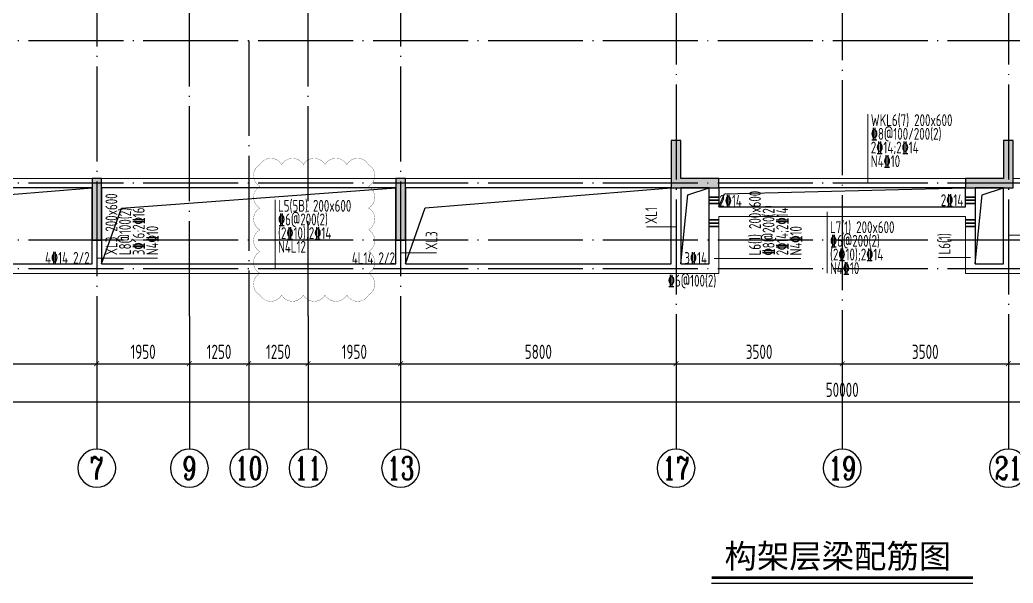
# Model space of a CAD drawing. Extents: x -461650 to 361314, y 245336 to 769729.
# Drawn here: x 112154 to 133074, y 288528 to 300389 of the extents above; entities that cross this region are included whole.
import ezdxf
from ezdxf.enums import TextEntityAlignment as Align

# ---------------------------------------------------------------- set-up
doc = ezdxf.new("R2010")
doc.units = 0
doc.header["$LTSCALE"] = 1000
doc.linetypes.add('DASH', pattern=[0.35, 0.25, -0.1])
doc.linetypes.add('DOTE', pattern=[2.42, 2, -0.2, 0.02, -0.2])
doc.layers.get('0').update_dxf_attribs({"linetype": 'CONTINUOUS'})
doc.layers.get('DEFPOINTS').update_dxf_attribs({"linetype": 'CONTINUOUS'})
for name, color, linetype in [('A-AXIS', 1, 'CONTINUOUS'), ('A-DOTE', 10, 'DOTE'), ('AXIS_NUM', 7, 'CONTINUOUS'), ('S-D洞口', 4, 'CONTINUOUS'), ('S-L主梁线', 4, 'DASH'), ('S-L梁编号', 6, 'CONTINUOUS'), ('S-L梁配筋', 7, 'CONTINUOUS'), ('S-Q墙填充', 252, 'CONTINUOUS'), ('S-Q墙实线', 6, 'CONTINUOUS'), ('S-Y一般标注', 3, 'CONTINUOUS'), ('S-引出线', 40, 'CONTINUOUS'), ('S-文字', 7, 'CONTINUOUS')]:
    doc.layers.add(name, color=color, linetype=linetype)
doc.layers.add('审图修改', color=2, linetype='CONTINUOUS', plot=False)
doc.layers.add('梁附加箍筋', color=1, linetype='CONTINUOUS', lineweight=35)
doc.styles.add('-宋体', font='', dxfattribs={"width": 0.7, "height": 300, "bigfont": '宋体.TTF'})
doc.styles.add('TSSD_Axis', font='complex.shx', dxfattribs={"width": 0.7, "bigfont": 'hztxt.shx'})
doc.styles.add('TSSD_DIMENSION', font='Tssdeng.shx', dxfattribs={"width": 0.7, "bigfont": 'tssdchn.shx'})
doc.styles.add('TSSD_REIN', font='tssdeng.shx', dxfattribs={"width": 0.7, "height": 300, "bigfont": 'tssdchn.shx'})
doc.styles.get('-宋体').set_extended_font_data('SimSun')
doc.dimstyles.new('TSSD_100_100', dxfattribs={"dimtxt": 300, "dimasz": 100, "dimexe": 100, "dimexo": 250, "dimgap": 100, "dimtad": 1, "dimdec": 0, "dimzin": 0, "dimdsep": 46, "dimtxsty": 'TSSD_DIMENSION', "dimblk": 'ARCHTICK', "dimcen": 0, "dimdle": 100, "dimclrt": 7, "dimadec": 0, "dimazin": 0, "dimtfac": 1, "dimtdec": 0, "dimtix": 1, "dimtmove": 2, "dimatfit": 3, "dimldrblk": 'ARCHTICK', "dimfxl": 0, "dimtolj": 1, "dimtzin": 0, "dimarcsym": 0})

# ---------------------------------------------------------------- blocks, each defined once
blk = doc.blocks.new('_ArchTick')
at = {"color": 0, "linetype": 'ByBlock', "const_width": 0.15}
blk.add_lwpolyline([(-0.5, -0.5), (0.5, 0.5)], dxfattribs=at)
blk = doc.blocks.new('*D326')
at = {"layer": 'DEFPOINTS', "color": 0}
for p in [(8100, 3600), (13900, 3600), (13900, 2600)]:
    blk.add_point(p, dxfattribs=at)
at = {"layer": 'S-Y一般标注', "color": 0, "lineweight": -2}
for p, q in [((8100, 3350), (8100, 2500)), ((13900, 3350), (13900, 2500)), ((8000, 2600), (14000, 2600))]:
    blk.add_line(p, q, dxfattribs=at)
at = {"layer": 'S-Y一般标注', "color": 0, "lineweight": -2, "xscale": 100, "yscale": 100, "zscale": 100, "rotation": 180}
blk.add_blockref('_ArchTick', (8100, 2600), dxfattribs=at)
at = {"layer": 'S-Y一般标注', "color": 0, "lineweight": -2, "xscale": 100, "yscale": 100, "zscale": 100}
blk.add_blockref('_ArchTick', (13900, 2600), dxfattribs=at)
at = {"layer": 'S-Y一般标注', "color": 7, "insert": (11000, 2850), "char_height": 300, "attachment_point": 5, "style": 'TSSD_DIMENSION'}
blk.add_mtext('\\A1;5800', dxfattribs=at)
blk = doc.blocks.new('ts_axno')
at = {"color": 0, "linetype": 'ByBlock', "lineweight": -2}
blk.add_circle((0, 0), 0.5, dxfattribs=at)
at = {"color": 0, "linetype": 'ByBlock', "lineweight": -2, "style": 'TSSD_Axis', "width": 0.7}
blk.add_attdef('A', text='', height=0.6, dxfattribs=at).set_placement((0, 0), align=Align.MIDDLE_CENTER)
blk = doc.blocks.new('*D327')
at = {"layer": 'DEFPOINTS', "color": 0}
for p in [(17100, 3600), (18350, 3600), (18350, 2600)]:
    blk.add_point(p, dxfattribs=at)
at = {"layer": 'S-Y一般标注', "color": 0, "lineweight": -2}
for p, q in [((17100, 3350), (17100, 2500)), ((18350, 3350), (18350, 2500)), ((17000, 2600), (18450, 2600))]:
    blk.add_line(p, q, dxfattribs=at)
at = {"layer": 'S-Y一般标注', "color": 0, "lineweight": -2, "xscale": 100, "yscale": 100, "zscale": 100, "rotation": 180}
blk.add_blockref('_ArchTick', (17100, 2600), dxfattribs=at)
at = {"layer": 'S-Y一般标注', "color": 0, "lineweight": -2, "xscale": 100, "yscale": 100, "zscale": 100}
blk.add_blockref('_ArchTick', (18350, 2600), dxfattribs=at)
at = {"layer": 'S-Y一般标注', "color": 7, "insert": (17725, 2850), "char_height": 300, "attachment_point": 5, "style": 'TSSD_DIMENSION'}
blk.add_mtext('\\A1;1250', dxfattribs=at)
blk = doc.blocks.new('*D328')
at = {"layer": 'DEFPOINTS', "color": 0}
for p in [(20300, 3600), (26100, 3600), (26100, 2600)]:
    blk.add_point(p, dxfattribs=at)
at = {"layer": 'S-Y一般标注', "color": 0, "lineweight": -2}
for p, q in [((20300, 3350), (20300, 2500)), ((26100, 3350), (26100, 2500)), ((20200, 2600), (26200, 2600))]:
    blk.add_line(p, q, dxfattribs=at)
at = {"layer": 'S-Y一般标注', "color": 0, "lineweight": -2, "xscale": 100, "yscale": 100, "zscale": 100, "rotation": 180}
blk.add_blockref('_ArchTick', (20300, 2600), dxfattribs=at)
at = {"layer": 'S-Y一般标注', "color": 0, "lineweight": -2, "xscale": 100, "yscale": 100, "zscale": 100}
blk.add_blockref('_ArchTick', (26100, 2600), dxfattribs=at)
at = {"layer": 'S-Y一般标注', "color": 7, "insert": (23200, 2850), "char_height": 300, "attachment_point": 5, "style": 'TSSD_DIMENSION'}
blk.add_mtext('\\A1;5800', dxfattribs=at)
blk = doc.blocks.new('*D329')
at = {"layer": 'DEFPOINTS', "color": 0}
for p in [(26100, 3600), (29600, 3600), (29600, 2600)]:
    blk.add_point(p, dxfattribs=at)
at = {"layer": 'S-Y一般标注', "color": 0, "lineweight": -2}
for p, q in [((26100, 3350), (26100, 2500)), ((29600, 3350), (29600, 2500)), ((26000, 2600), (29700, 2600))]:
    blk.add_line(p, q, dxfattribs=at)
at = {"layer": 'S-Y一般标注', "color": 0, "lineweight": -2, "xscale": 100, "yscale": 100, "zscale": 100, "rotation": 180}
blk.add_blockref('_ArchTick', (26100, 2600), dxfattribs=at)
at = {"layer": 'S-Y一般标注', "color": 0, "lineweight": -2, "xscale": 100, "yscale": 100, "zscale": 100}
blk.add_blockref('_ArchTick', (29600, 2600), dxfattribs=at)
at = {"layer": 'S-Y一般标注', "color": 7, "insert": (27850, 2850), "char_height": 300, "attachment_point": 5, "style": 'TSSD_DIMENSION'}
blk.add_mtext('\\A1;3500', dxfattribs=at)
blk = doc.blocks.new('*D330')
at = {"layer": 'DEFPOINTS', "color": 0}
for p in [(33100, 3600), (38900, 3600), (38900, 2600)]:
    blk.add_point(p, dxfattribs=at)
at = {"layer": 'S-Y一般标注', "color": 0, "lineweight": -2}
for p, q in [((33100, 3350), (33100, 2500)), ((38900, 3350), (38900, 2500)), ((33000, 2600), (39000, 2600))]:
    blk.add_line(p, q, dxfattribs=at)
at = {"layer": 'S-Y一般标注', "color": 0, "lineweight": -2, "xscale": 100, "yscale": 100, "zscale": 100, "rotation": 180}
blk.add_blockref('_ArchTick', (33100, 2600), dxfattribs=at)
at = {"layer": 'S-Y一般标注', "color": 0, "lineweight": -2, "xscale": 100, "yscale": 100, "zscale": 100}
blk.add_blockref('_ArchTick', (38900, 2600), dxfattribs=at)
at = {"layer": 'S-Y一般标注', "color": 7, "insert": (36000, 2850), "char_height": 300, "attachment_point": 5, "style": 'TSSD_DIMENSION'}
blk.add_mtext('\\A1;5800', dxfattribs=at)
blk = doc.blocks.new('*D334')
at = {"layer": 'DEFPOINTS', "color": 0}
for p in [(4600, 3600), (54600, 3600), (54600, 1800)]:
    blk.add_point(p, dxfattribs=at)
at = {"layer": 'S-Y一般标注', "color": 0, "lineweight": -2}
for p, q in [((4600, 3350), (4600, 1700)), ((54600, 3350), (54600, 1700)), ((4500, 1800), (54700, 1800))]:
    blk.add_line(p, q, dxfattribs=at)
at = {"layer": 'S-Y一般标注', "color": 0, "lineweight": -2, "xscale": 100, "yscale": 100, "zscale": 100, "rotation": 180}
blk.add_blockref('_ArchTick', (4600, 1800), dxfattribs=at)
at = {"layer": 'S-Y一般标注', "color": 0, "lineweight": -2, "xscale": 100, "yscale": 100, "zscale": 100}
blk.add_blockref('_ArchTick', (54600, 1800), dxfattribs=at)
at = {"layer": 'S-Y一般标注', "color": 7, "insert": (29600, 2050), "char_height": 300, "attachment_point": 5, "style": 'TSSD_DIMENSION'}
blk.add_mtext('\\A1;50000', dxfattribs=at)
blk = doc.blocks.new('*D335')
at = {"layer": 'DEFPOINTS', "color": 0}
for p in [(15850, 3600), (17100, 3600), (17100, 2600)]:
    blk.add_point(p, dxfattribs=at)
at = {"layer": 'S-Y一般标注', "color": 0, "lineweight": -2}
for p, q in [((15850, 3350), (15850, 2500)), ((17100, 3350), (17100, 2500)), ((15750, 2600), (17200, 2600))]:
    blk.add_line(p, q, dxfattribs=at)
at = {"layer": 'S-Y一般标注', "color": 0, "lineweight": -2, "xscale": 100, "yscale": 100, "zscale": 100, "rotation": 180}
blk.add_blockref('_ArchTick', (15850, 2600), dxfattribs=at)
at = {"layer": 'S-Y一般标注', "color": 0, "lineweight": -2, "xscale": 100, "yscale": 100, "zscale": 100}
blk.add_blockref('_ArchTick', (17100, 2600), dxfattribs=at)
at = {"layer": 'S-Y一般标注', "color": 7, "insert": (16475, 2850), "char_height": 300, "attachment_point": 5, "style": 'TSSD_DIMENSION'}
blk.add_mtext('\\A1;1250', dxfattribs=at)
blk = doc.blocks.new('*D337')
at = {"layer": 'DEFPOINTS', "color": 0}
for p in [(29600, 3600), (33100, 3600), (33100, 2600)]:
    blk.add_point(p, dxfattribs=at)
at = {"layer": 'S-Y一般标注', "color": 0, "lineweight": -2}
for p, q in [((29600, 3350), (29600, 2500)), ((33100, 3350), (33100, 2500)), ((29500, 2600), (33200, 2600))]:
    blk.add_line(p, q, dxfattribs=at)
at = {"layer": 'S-Y一般标注', "color": 0, "lineweight": -2, "xscale": 100, "yscale": 100, "zscale": 100, "rotation": 180}
blk.add_blockref('_ArchTick', (29600, 2600), dxfattribs=at)
at = {"layer": 'S-Y一般标注', "color": 0, "lineweight": -2, "xscale": 100, "yscale": 100, "zscale": 100}
blk.add_blockref('_ArchTick', (33100, 2600), dxfattribs=at)
at = {"layer": 'S-Y一般标注', "color": 7, "insert": (31350, 2850), "char_height": 300, "attachment_point": 5, "style": 'TSSD_DIMENSION'}
blk.add_mtext('\\A1;3500', dxfattribs=at)
blk = doc.blocks.new('*D353')
at = {"layer": 'DEFPOINTS', "color": 0}
for p in [(13900, 3600), (15850, 3600), (15850, 2600)]:
    blk.add_point(p, dxfattribs=at)
at = {"layer": 'S-Y一般标注', "color": 0, "lineweight": -2}
for p, q in [((13900, 3350), (13900, 2500)), ((15850, 3350), (15850, 2500)), ((13800, 2600), (15950, 2600))]:
    blk.add_line(p, q, dxfattribs=at)
at = {"layer": 'S-Y一般标注', "color": 0, "lineweight": -2, "xscale": 100, "yscale": 100, "zscale": 100, "rotation": 180}
blk.add_blockref('_ArchTick', (13900, 2600), dxfattribs=at)
at = {"layer": 'S-Y一般标注', "color": 0, "lineweight": -2, "xscale": 100, "yscale": 100, "zscale": 100}
blk.add_blockref('_ArchTick', (15850, 2600), dxfattribs=at)
at = {"layer": 'S-Y一般标注', "color": 7, "insert": (14875, 2850), "char_height": 300, "attachment_point": 5, "style": 'TSSD_DIMENSION'}
blk.add_mtext('\\A1;1950', dxfattribs=at)
blk = doc.blocks.new('*D354')
at = {"layer": 'DEFPOINTS', "color": 0}
for p in [(18350, 3600), (20300, 3600), (20300, 2600)]:
    blk.add_point(p, dxfattribs=at)
at = {"layer": 'S-Y一般标注', "color": 0, "lineweight": -2}
for p, q in [((18350, 3350), (18350, 2500)), ((20300, 3350), (20300, 2500)), ((18250, 2600), (20400, 2600))]:
    blk.add_line(p, q, dxfattribs=at)
at = {"layer": 'S-Y一般标注', "color": 0, "lineweight": -2, "xscale": 100, "yscale": 100, "zscale": 100, "rotation": 180}
blk.add_blockref('_ArchTick', (18350, 2600), dxfattribs=at)
at = {"layer": 'S-Y一般标注', "color": 0, "lineweight": -2, "xscale": 100, "yscale": 100, "zscale": 100}
blk.add_blockref('_ArchTick', (20300, 2600), dxfattribs=at)
at = {"layer": 'S-Y一般标注', "color": 7, "insert": (19325, 2850), "char_height": 300, "attachment_point": 5, "style": 'TSSD_DIMENSION'}
blk.add_mtext('\\A1;1950', dxfattribs=at)
blk = doc.blocks.new('20210730.03293678')
at = {"layer": '梁附加箍筋', "lineweight": 35}
for p, q in [((200, 620), (0, 620)), ((200, 550), (0, 550)), ((200, 480), (0, 480)), ((5600, 620), (5400, 620)), ((5600, 550), (5400, 550)), ((5600, 480), (5400, 480)), ((200, 140), (0, 140)), ((200, 70), (0, 70)), ((200, 0), (0, 0)), ((5600, 140), (5400, 140)), ((5600, 70), (5400, 70)), ((5600, 0), (5400, 0))]:
    blk.add_line(p, q, dxfattribs=at)
blk = doc.blocks.new('20210726.16395156')
at = {"layer": 'A-AXIS'}
for p, q in [((13900, 3600), (13900, 800)), ((15850, 3600), (15850, 800)), ((17100, 3600), (17100, 800)), ((18350, 3600), (18350, 800)), ((20300, 3600), (20300, 800)), ((26100, 3600), (26100, 800)), ((29600, 3600), (29600, 800)), ((33100, 3600), (33100, 800))]:
    blk.add_line(p, q, dxfattribs=at)
at = {"layer": 'A-DOTE'}
for p, q in [((29600, 18249.9), (29600, 3600)), ((13900.2, 13700), (13900, 3600)), ((20299.8, 13700), (20300, 3600)), ((15850, 3600), (15850, 11500)), ((18350, 3600), (18350, 11500)), ((26100, 10900), (26100, 3600)), ((33100, 10900), (33100, 3600)), ((55600, 9400), (3600, 9400)), ((17100, 9400), (17100, 3600)), ((55600, 6400), (3600, 6400)), ((55600, 5200), (3600, 5200)), ((55600, 4600), (3600, 4600))]:
    blk.add_line(p, q, dxfattribs=at)
at = {"layer": 'A-AXIS'}
ref = blk.add_blockref('ts_axno', (13900, 400), dxfattribs=dict(at, xscale=-800, yscale=800, zscale=800, rotation=180))
ref.add_attrib('5', '7', dxfattribs={"layer": 'AXIS_NUM', "height": 480, "style": 'TSSD_Axis', "width": 0.7}).set_placement((13900, 400), align=Align.MIDDLE_CENTER)
ref = blk.add_blockref('ts_axno', (15850, 400), dxfattribs=dict(at, xscale=-800, yscale=800, zscale=800, rotation=180))
ref.add_attrib('8', '9', dxfattribs={"layer": 'AXIS_NUM', "height": 480, "style": 'TSSD_Axis', "width": 0.7}).set_placement((15850, 400), align=Align.MIDDLE_CENTER)
ref = blk.add_blockref('ts_axno', (17100, 400), dxfattribs=dict(at, xscale=-800, yscale=800, zscale=800, rotation=180))
ref.add_attrib('8', '10', dxfattribs={"layer": 'AXIS_NUM', "height": 480, "style": 'TSSD_Axis', "width": 0.7}).set_placement((17100, 400), align=Align.MIDDLE_CENTER)
ref = blk.add_blockref('ts_axno', (18350, 400), dxfattribs=dict(at, xscale=-800, yscale=800, zscale=800, rotation=180))
ref.add_attrib('8', '11', dxfattribs={"layer": 'AXIS_NUM', "height": 480, "style": 'TSSD_Axis', "width": 0.7}).set_placement((18350, 400), align=Align.MIDDLE_CENTER)
ref = blk.add_blockref('ts_axno', (20300, 400), dxfattribs=dict(at, xscale=-800, yscale=800, zscale=800, rotation=180))
ref.add_attrib('8', '13', dxfattribs={"layer": 'AXIS_NUM', "height": 480, "style": 'TSSD_Axis', "width": 0.7}).set_placement((20300, 400), align=Align.MIDDLE_CENTER)
ref = blk.add_blockref('ts_axno', (26100, 400), dxfattribs=dict(at, xscale=-800, yscale=800, zscale=800, rotation=180))
ref.add_attrib('10', '17', dxfattribs={"layer": 'AXIS_NUM', "height": 480, "style": 'TSSD_Axis', "width": 0.7}).set_placement((26100, 400), align=Align.MIDDLE_CENTER)
ref = blk.add_blockref('ts_axno', (29600, 400), dxfattribs=dict(at, xscale=-800, yscale=800, zscale=800, rotation=180))
ref.add_attrib('13', '19', dxfattribs={"layer": 'AXIS_NUM', "height": 480, "style": 'TSSD_Axis', "width": 0.7}).set_placement((29600, 400), align=Align.MIDDLE_CENTER)
ref = blk.add_blockref('ts_axno', (33100, 400), dxfattribs=dict(at, xscale=-800, yscale=800, zscale=800, rotation=180))
ref.add_attrib('13', '21', dxfattribs={"layer": 'AXIS_NUM', "height": 480, "style": 'TSSD_Axis', "width": 0.7}).set_placement((33100, 400), align=Align.MIDDLE_CENTER)
at = {"layer": 'S-Y一般标注'}
for base, p1, p2, picture, middle in [((54600, 1800), (4600, 3600), (54600, 3600), '*D334', (29600, 2050)), ((13900, 2600), (8100, 3600), (13900, 3600), '*D326', (11000, 2850)), ((15850, 2600), (13900, 3600), (15850, 3600), '*D353', (14875, 2850)), ((17100, 2600), (15850, 3600), (17100, 3600), '*D335', (16475, 2850)), ((18350, 2600), (17100, 3600), (18350, 3600), '*D327', (17725, 2850)), ((20300, 2600), (18350, 3600), (20300, 3600), '*D354', (19325, 2850)), ((26100, 2600), (20300, 3600), (26100, 3600), '*D328', (23200, 2850)), ((29600, 2600), (26100, 3600), (29600, 3600), '*D329', (27850, 2850)), ((33100, 2600), (29600, 3600), (33100, 3600), '*D337', (31350, 2850)), ((38900, 2600.1), (33100, 3600), (38900, 3600.1), '*D330', (36000, 2850.1))]:
    dim = blk.add_linear_dim(base=base, p1=p1, p2=p2, dimstyle='TSSD_100_100', dxfattribs=at)
    dim.commit()
    dim.dimension.update_dxf_attribs({"geometry": picture, "text_midpoint": middle})

msp = doc.modelspace()

# ---------------------------------------------------------------- hatches: boundary and pattern name
at = {"layer": 'S-Q墙填充'}
h = msp.add_hatch(color=252, dxfattribs=at)
h.dxf.hatch_style = 1
h.paths.add_polyline_path([(125873.53, 296849.15), (126873.53, 296849.15), (126873.53, 297049.15), (126073.53, 297049.15), (126073.53, 297849.15), (125873.53, 297849.15)])
h = msp.add_hatch(color=252, dxfattribs=at)
h.dxf.hatch_style = 1
h.paths.add_polyline_path([(132873.56, 297049.15), (132073.55, 297049.15), (132073.55, 296849.15), (133073.56, 296849.15), (133073.56, 297849.15), (132873.56, 297849.15)])
h = msp.add_hatch(color=252, dxfattribs=at)
h.dxf.hatch_style = 1
h.paths.add_polyline_path([(113873.56, 295749.14), (113873.61, 297049.03), (113673.61, 297049.03), (113673.56, 295749.15)])
h = msp.add_hatch(color=252, dxfattribs=at)
h.dxf.hatch_style = 1
h.paths.add_polyline_path([(120273.53, 295749.15), (120273.48, 297049.03), (120073.48, 297049.03), (120073.53, 295749.14)])

# ---------------------------------------------------------------- linework, layer by layer
at = {"layer": 'S-D洞口', "color": 5}
for points in [[(108073.56, 295249.31), (113673.6, 295249.31), (113673.6, 296849.03), (108073.56, 296849.03), (108073.56, 295249.31), (108488.31, 296434.27), (113673.6, 296849.03)], [(113873.56, 295249.31), (120073.49, 295249.31), (120073.49, 296849.03), (113873.56, 296849.03), (113873.56, 295249.31), (114297.43, 296425.16), (120073.49, 296849.03)], [(120273.53, 295249.31), (125873.53, 295249.31), (125873.53, 296849.15), (120273.53, 296849.15), (120273.53, 295249.31), (120688.31, 296434.37), (125873.53, 296849.15)], [(126073.53, 295249.31), (126673.53, 295249.31), (126673.53, 296849.15), (126073.53, 296849.15), (126073.53, 295249.31), (126218.98, 296703.7), (126673.53, 296849.15)], [(126873.54, 296449.15), (132073.55, 296449.15), (132073.55, 296849.15), (126873.54, 296849.15), (126873.54, 296449.15), (126997.35, 296725.34), (132073.55, 296849.15)], [(132273.53, 295249.31), (132873.56, 295249.31), (132873.56, 296849.15), (132273.53, 296849.15), (132273.53, 295249.31), (132418.99, 296703.7), (132873.56, 296849.15)]]:
    msp.add_lwpolyline(points, dxfattribs=at)
at = {"layer": 'S-L主梁线', "linetype": 'ByBlock', "lineweight": 18}
for p, q in [((113673.61, 297049.03), (108073.56, 297049.15)), ((108073.56, 296849.15), (113673.6, 296849.03)), ((113873.6, 296849.03), (120073.49, 296849.03)), ((120073.48, 297049.03), (113873.61, 297049.03)), ((125873.53, 297049.15), (120273.48, 297049.03)), ((120273.49, 296849.03), (125873.53, 296849.15)), ((125873.53, 296849.15), (125873.53, 295249.31)), ((126073.53, 295249.31), (126073.53, 296849.15)), ((126673.53, 296849.15), (126673.54, 296349.15)), ((132173.56, 297049.15), (126873.53, 297049.15)), ((126873.54, 296449.15), (126873.53, 296849.15)), ((126873.53, 296849.15), (132073.55, 296849.15)), ((132073.55, 296849.15), (132073.55, 296449.15)), ((132273.54, 296349.15), (132273.55, 296849.15)), ((132873.56, 296849.15), (132873.56, 295249.31)), ((138673.56, 297049.15), (133073.56, 297049.15)), ((132073.55, 296449.15), (126873.54, 296449.15)), ((126673.54, 296349.15), (126673.53, 295249.31)), ((126873.53, 295049.31), (126873.54, 296249.15)), ((126873.54, 296249.15), (132073.54, 296249.15)), ((132073.54, 296249.15), (132073.53, 295049.31)), ((132273.53, 295249.31), (132273.54, 296349.15)), ((113673.56, 295749.14), (113673.56, 295249.31)), ((113873.56, 295249.31), (113873.56, 295749.14)), ((120073.53, 295749.14), (120073.53, 295249.31)), ((120273.53, 295249.31), (120273.53, 295749.14)), ((113673.56, 295249.31), (108073.56, 295249.31)), ((120073.53, 295249.31), (113873.56, 295249.31)), ((125873.53, 295249.31), (120273.53, 295249.31)), ((126673.53, 295249.31), (126073.53, 295249.31)), ((132873.56, 295249.31), (132273.53, 295249.31)), ((107973.56, 295049.31), (113773.56, 295049.31)), ((113773.56, 295049.31), (120173.53, 295049.31)), ((120173.53, 295049.31), (125973.53, 295049.31)), ((125973.53, 295049.31), (126873.53, 295049.31)), ((132073.53, 295049.31), (132973.56, 295049.31)), ((132973.56, 295049.31), (138773.56, 295049.31))]:
    msp.add_line(p, q, dxfattribs=at)
at = {"layer": 'S-L梁编号', "lineweight": 18}
for p, q in [((130013.61, 296949.15), (130013.61, 298401.1)), ((117528.92, 295149.31), (117528.92, 296599.06)), ((129154.02, 296349.15), (129154.02, 295055.32)), ((125973.53, 296030.17), (125353.56, 296030.17)), ((132973.56, 295854.71), (133626.6, 295854.71)), ((120173.53, 295485.23), (120928.97, 295485.23)), ((132173.53, 295386.97), (131502.08, 295386.97)), ((113773.56, 295372.25), (115049.45, 295372.25)), ((126773.55, 295367.16), (128603.81, 295367.16))]:
    msp.add_line(p, q, dxfattribs=at)
at = {"layer": 'S-Q墙实线'}
for points in [[(125873.53, 296849.15), (126873.53, 296849.15), (126873.53, 297049.15), (126073.53, 297049.15), (126073.53, 297849.15), (125873.53, 297849.15)], [(132873.56, 297049.15), (132073.55, 297049.15), (132073.55, 296849.15), (133073.56, 296849.15), (133073.56, 297849.15), (132873.56, 297849.15)], [(113873.56, 295749.14), (113873.61, 297049.03), (113673.61, 297049.03), (113673.56, 295749.15)], [(120273.53, 295749.15), (120273.48, 297049.03), (120073.48, 297049.03), (120073.53, 295749.14)]]:
    msp.add_lwpolyline(points, close=True, dxfattribs=at)
at = {"layer": 'S-引出线', "color": 3, "const_width": 56}
msp.add_lwpolyline([(126722.21, 288640.24), (132224.88, 288640.24)], dxfattribs=at)
at = {"layer": 'S-引出线', "color": 3}
msp.add_lwpolyline([(126722.21, 288528.24), (132224.88, 288528.24)], dxfattribs=at)
at = {"layer": '审图修改', "const_width": 5}
msp.add_lwpolyline([(117208.3, 297341.48, -0.57735027), (117666.05, 297341.48, -0.57735027), (118123.81, 297341.48, -0.57735027), (118581.56, 297341.48, -0.57735027), (119039.32, 297341.48, -0.57735027), (119497.07, 297341.48, -0.57735027), (119497.07, 296883.73, -0.57735027), (119497.07, 296425.98, -0.57735027), (119497.07, 295968.22, -0.57735027), (119497.07, 295510.47, -0.57735027), (119497.07, 295052.71, -0.57735027), (119497.07, 294594.96, -0.57735027), (119039.32, 294594.96, -0.57735027), (118581.56, 294594.96, -0.57735027), (118123.81, 294594.96, -0.57735027), (117666.05, 294594.96, -0.57735027), (117208.3, 294594.96, -0.57735027), (117208.3, 295052.71, -0.57735027), (117208.3, 295510.47, -0.57735027), (117208.3, 295968.22, -0.57735027), (117208.3, 296425.98, -0.57735027), (117208.3, 296883.73, -0.57735027), (117208.3, 297341.48, -0.57735027), (117208.3, 297341.48, -0.57735027)], format="xyb", dxfattribs=at)

# ---------------------------------------------------------------- block references
at = {"layer": 'A-DOTE'}
msp.add_blockref('20210726.16395156', (99873.54, 290549.1), dxfattribs=at)
at = {"layer": '梁附加箍筋'}
msp.add_blockref('20210730.03293678', (126673.54, 296039.15), dxfattribs=at)

# ---------------------------------------------------------------- texts
at = {"layer": 'S-L梁编号', "color": 6, "style": 'TSSD_REIN', "width": 0.7}
for s, p in [('WKL6(7) 200x600', (130076.11, 298151.1)), ('L5(5B) 200x600', (117591.42, 296349.06)), ('L7(1) 200x600', (129216.52, 295898.59))]:
    msp.add_text(s, height=250, dxfattribs=at).set_placement(p)
for s, p in [('XL3 200x600', (114206.18, 295434.75)), ('L6(1) 200x600', (127760.54, 295429.66)), ('XL1', (125574.72, 296092.67)), ('XL3', (120948.2, 295547.73)), ('L6(1)', (131752.08, 295449.47))]:
    msp.add_text(s, height=250, rotation=90, dxfattribs=at).set_placement(p)
at = {"layer": 'S-L梁配筋', "color": 7, "style": 'TSSD_REIN', "width": 0.7}
for s, p in [('%%1328@100/200(2)', (130076.11, 297863.6)), ('2%%13214;2%%13214', (130076.11, 297576.1)), ('N4%%13210', (130076.11, 297288.6)), ('2%%13214', (126885.97, 296451.8)), ('%%1326@200(2)', (117591.42, 296061.56)), ('(2%%13210);2%%13214', (117591.42, 295774.06)), ('%%1326@200(2)', (129216.52, 295611.09)), ('N4L12', (117591.42, 295486.56)), ('(2%%13210);2%%13214', (129216.52, 295323.59)), ('N4%%13210', (129216.52, 295036.09))]:
    msp.add_text(s, height=250, dxfattribs=at).set_placement(p)
for s, p in [('2%%13214', (132023.54, 296466.11)), ('4%%13214 2/2', (113623.56, 295252.98)), ('4L14 2/2', (120055.3, 295245.7))]:
    msp.add_text(s, height=250, dxfattribs=at).set_placement(p, align=Align.RIGHT)
for s, p in [('L8@100(2)', (114493.68, 295434.75)), ('%%1328@200(2)', (128048.04, 295429.66)), ('2%%13214;2%%13214', (128335.54, 295429.66)), ('3%%13216;2%%13216', (114781.18, 295434.75)), ('N4%%13210', (128623.04, 295429.66))]:
    msp.add_text(s, height=250, rotation=90, dxfattribs=at).set_placement(p)
at = {"layer": 'S-L梁配筋', "color": 1, "style": 'TSSD_REIN', "width": 0.7}
msp.add_text('N4%%13210', height=250, rotation=90, dxfattribs=at).set_placement((115068.68, 295434.75))
at = {"layer": 'S-L梁配筋', "color": 7, "style": 'TSSD_REIN', "width": 0.7}
msp.add_text('3%%13214', height=250, dxfattribs=at).set_placement((126387.46, 295248.56), align=Align.CENTER)
at = {"layer": 'S-L梁配筋', "color": 1, "style": 'TSSD_REIN', "width": 0.7}
msp.add_text('%%1326@100(2)', height=250, dxfattribs=at).set_placement((125801.84, 294771.86))
at = {"layer": 'S-文字', "style": '-宋体'}
msp.add_text('构架层梁配筋图', height=500, dxfattribs=at).set_placement((126994.7, 288846.75))

doc.saveas('drawing.dxf')
